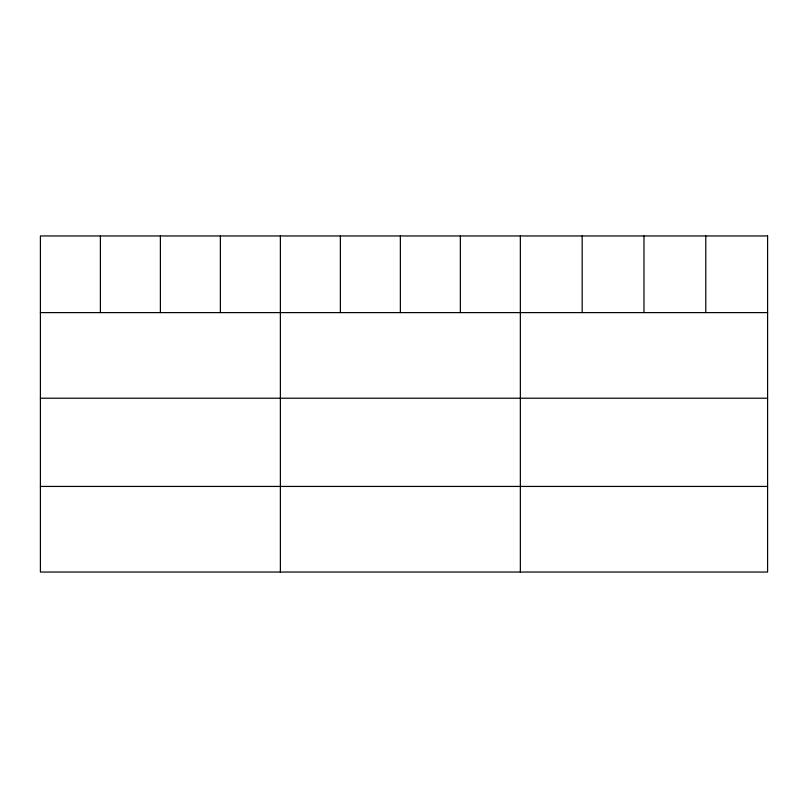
<?xml version="1.0" encoding="UTF-8"?>
<svg xmlns="http://www.w3.org/2000/svg" width="808" height="808" viewBox="0 0 808 808"><rect width="100%" height="100%" fill="white"/><g stroke="black" fill="none" stroke-linecap="round" stroke-linejoin="round"><path stroke-width="1.21" d="M40.4 312.615L767.6 312.615M40.4 398.223L767.6 398.223M40.4 486.436L767.6 486.436M705.788 235.956L705.788 312.615M643.976 235.956L643.976 312.615M582.164 235.956L582.164 312.615M520.352 235.956L520.352 572.044M460.358 235.956L460.358 312.615M400.364 235.956L400.364 312.615M340.37 235.956L340.37 312.615M280.376 235.956L280.376 572.044M220.382 235.956L220.382 312.615M160.388 235.956L160.388 312.615M100.394 235.956L100.394 312.615M767.6 235.956L40.4 235.956L40.4 572.044L767.6 572.044L767.6 235.956"/></g></svg>
